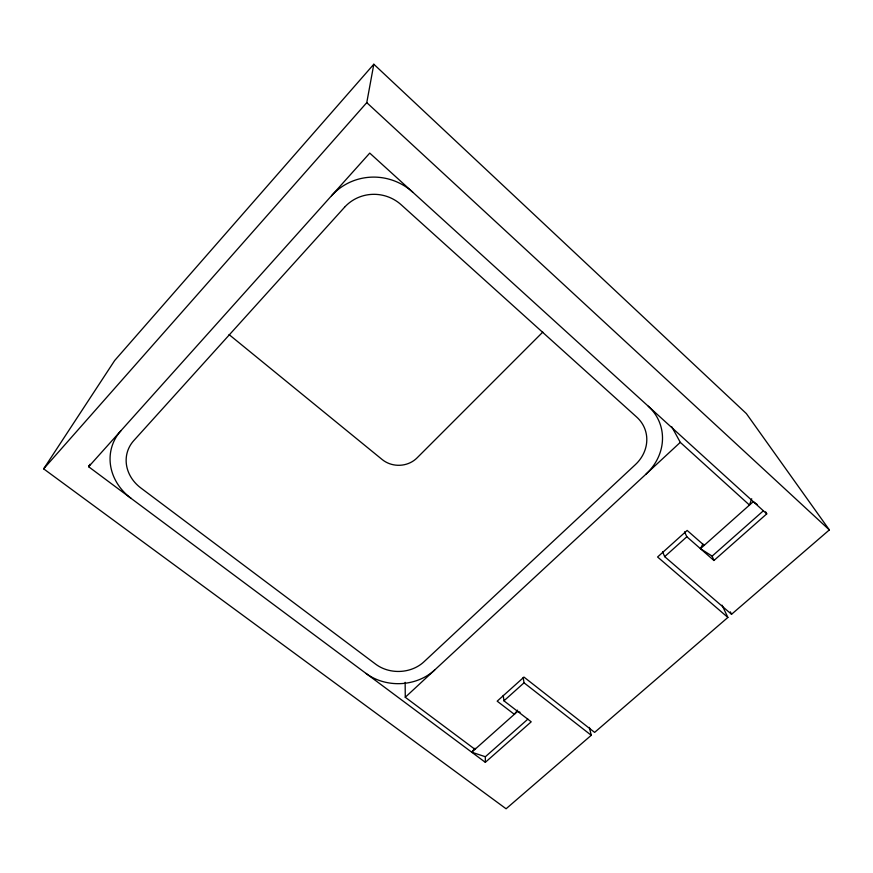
<?xml version="1.0" encoding="UTF-8"?>
<svg xmlns="http://www.w3.org/2000/svg" width="873" height="873" viewBox="0 0 873 873"><rect width="100%" height="100%" fill="white"/><g stroke="black" fill="none" stroke-linecap="round" stroke-linejoin="round"><path stroke-width="1.31" d="M684.53 531.853L686.844 536.764L713.939 560.488L766.734 513.87L369.748 153.102L88.642 466.739L90.006 464.381L88.642 466.739L485.323 762.325L485.366 756.738L527.87 719.145M589.384 727.405L591.261 735.295L506.089 808.769L43.65 468.845L366.769 102.632L373.819 64.231L746.36 413.584L829.35 529.911L731.541 614.286L664.68 556.647L662.574 551.66M751.708 498.778L749.471 505.063L680.285 442.36L671.806 426.821M713.939 560.488L712.139 556.123L700.452 548.681L702.852 544.01M43.65 468.845L114.679 360.505L373.819 64.231M517.569 710.153L514.317 714.321L497.184 701.172L523.975 677.099L594.622 732.392L727.886 617.44L722.047 605.164M485.366 756.738L471.747 752.21L474.988 748.216M542.788 332.1L417.043 457.91A24.826 22.687 -0.3 0 1 382.188 459.547L229.053 334.577M474.988 749.329L405.268 697.265L680.285 442.36M485.323 762.325L531.21 721.818L503.95 700.833L524.04 682.817L523.156 677.47M664.68 556.647L686.844 536.764M471.747 752.21L517.645 711.364L520.057 712.292M700.452 548.681L753.301 501.659L757.36 504.627M712.139 556.123L763.471 510.705M524.04 682.817L591.261 735.295M727.886 617.44L657.587 556.996L687.149 530.424L704.173 545.363M366.769 102.632L829.35 529.911M765.61 511.84L766.734 513.87M730.363 611.842L731.541 614.286M503.219 695.443L503.95 700.833M405.148 682.326L405.268 697.265M648.257 406.196A52.947 47.415 -19.2 0 1 646.075 474.061M434.689 669.995A49.194 41.828 -1.3 0 1 365.983 673.399M131.168 498.418A53.864 47.349 17.1 0 1 120.921 430.727M331.533 195.738A56.887 55.545 15.9 0 1 412.743 192.169M344.551 207.25L133.82 440.559A37.703 33.141 17.1 0 0 140.804 487.942L375.706 664.2A34.429 29.278 -1.3 0 0 423.951 661.81L635.391 464.611A37.059 33.185 -19.2 0 0 636.733 417.108L401.176 204.762A39.82 38.881 15.9 0 0 344.551 207.25"/></g></svg>
